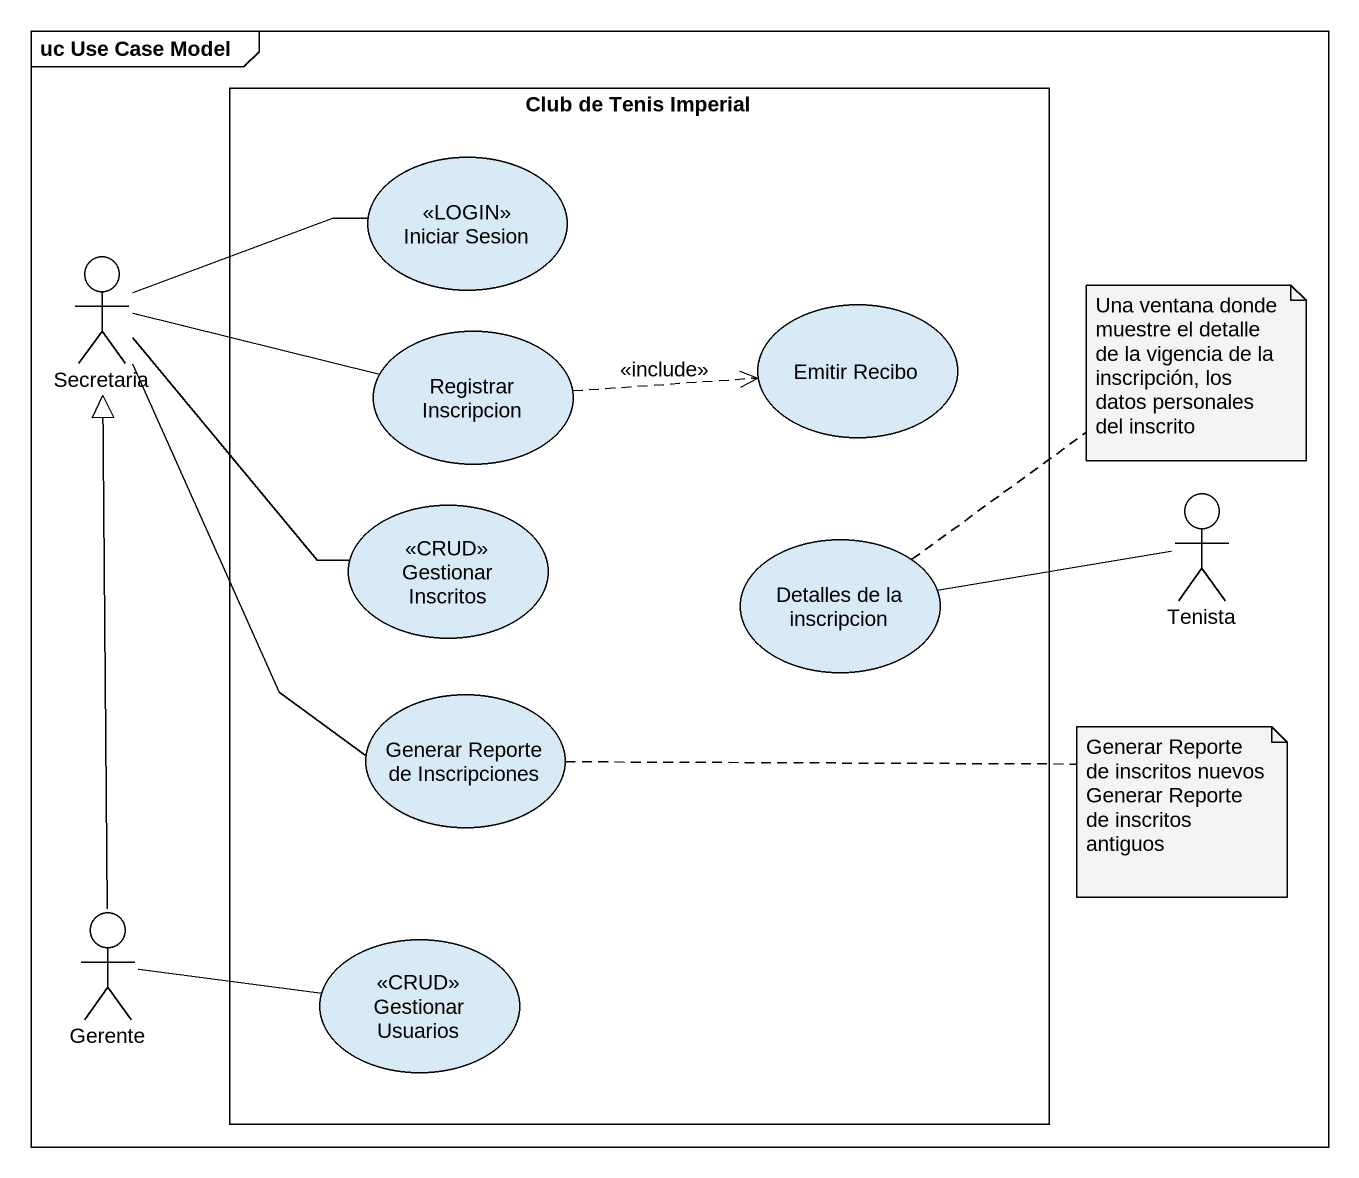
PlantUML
@startuml
mainframe uc Use Case Model
rectangle "Club de Tenis Imperial" as Club_de_Tenis_Imperial {
  usecase "Iniciar Sesion" as Iniciar_Sesion <<LOGIN>>
  usecase "Emitir Recibo" as Emitir_Recibo
  usecase "Registrar Inscripcion" as Registrar_Inscripcion
  usecase "Gestionar Inscritos" as Gestionar_Inscritos <<CRUD>>
  usecase "Detalles de la inscripcion" as Detalles_de_la_inscripcion
  usecase "Generar Reporte de Inscripciones" as Generar_Reporte_de
  usecase "Gestionar Usuarios" as Gestionar_Usuarios <<CRUD>>
}
actor Secretaria
actor Tenista
actor Gerente
Secretaria -right- Iniciar_Sesion
Secretaria -right- Registrar_Inscripcion
Secretaria -- Gestionar_Inscritos
Secretaria -- Generar_Reporte_de
Registrar_Inscripcion .right.> Emitir_Recibo : <<include>>
Detalles_de_la_inscripcion -right- Tenista
Gerente -up-|> Secretaria
Gerente -right- Gestionar_Usuarios
note top of Detalles_de_la_inscripcion : Una ventana donde muestre el detalle de la vigencia de la inscripción, los datos personales del inscrito
note right of Generar_Reporte_de
  Generar Reporte de inscritos nuevos
  Generar Reporte de inscritos antiguos
end note
@enduml
